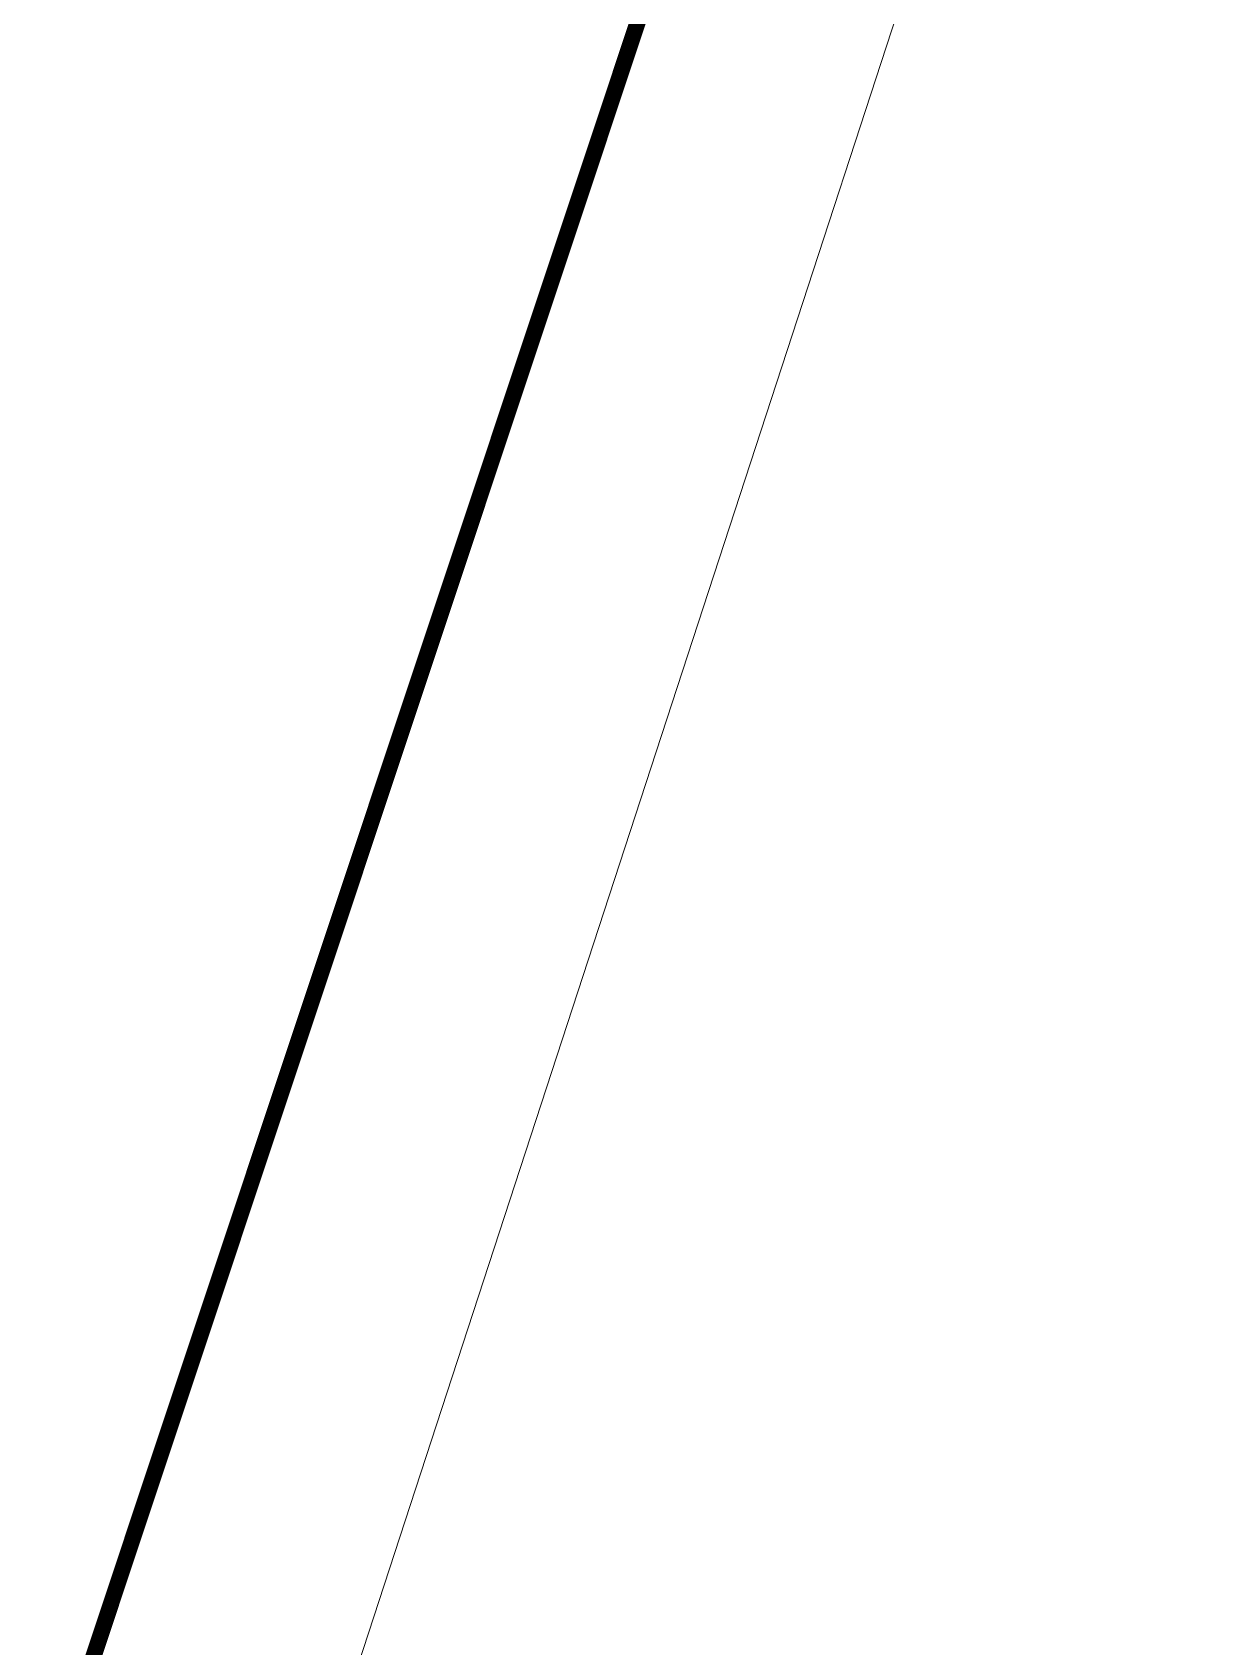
# Model space of a CAD drawing. Header units: inches. Extents: x 350994 to 353538, y 1581369 to 1583842.
# Drawn here: x 351570.7 to 351577.93, y 1583205.24 to 1583215.2 of the extents above; entities that cross this region are included whole.
import ezdxf

# ---------------------------------------------------------------- set-up
doc = ezdxf.new("R2010")
doc.units = ezdxf.units.IN
doc.header["$MEASUREMENT"] = 0
doc.linetypes.add('1', pattern=[0])
doc.layers.add('EP TF', color=5, linetype='Continuous')
doc.layers.add("ROAD'S", color=1, linetype='1')
doc.styles.get("Standard").update_dxf_attribs({"font": 'arial.ttf'})
doc.linetypes.add('SILT_FENCE', pattern='A,0.5,-0.2,["EP",Standard,S=0.1,R=0,X=-0.1,Y=-0.05],-0.2', length=0.9)

msp = doc.modelspace()

# ---------------------------------------------------------------- linework, layer by layer
at = {"layer": 'EP TF', "color": 252, "linetype": 'SILT_FENCE', "lineweight": 5, "ltscale": 6, "elevation": 113.0439}
msp.add_lwpolyline([(351445.0663, 1582827.5301), (351461.8848, 1582877.5618), (351478.8402, 1582928.4087), (351495.2813, 1582976.3785), (351513.1313, 1583028.2334), (351530.907, 1583079.0506), (351553.178, 1583146.8474), (351559.8182, 1583166.6338), (351568.7887, 1583193.1044), (351576.5053, 1583216.7514), (351588.9681, 1583253.1169), (351608.7172, 1583313.2153), (351618.4364, 1583343.1369), (351695.2585, 1583575.0259)], dxfattribs=at)
at = {"layer": "ROAD'S", "lineweight": 5, "const_width": 0.1}
msp.add_lwpolyline([(351598.3157, 1583258.4961), (351589.6668, 1583261.0176), (351575.0539, 1583217.1144), (351558.923, 1583168.6701), (351558.1359, 1583160.8144), (351560.7887, 1583153.8631), (351564.0425, 1583149.8777), (351565.0094, 1583148.9538), (351748.303, 1583085.4997), (351764.4308, 1583080.0335)], dxfattribs=at)

doc.saveas('drawing.dxf')
